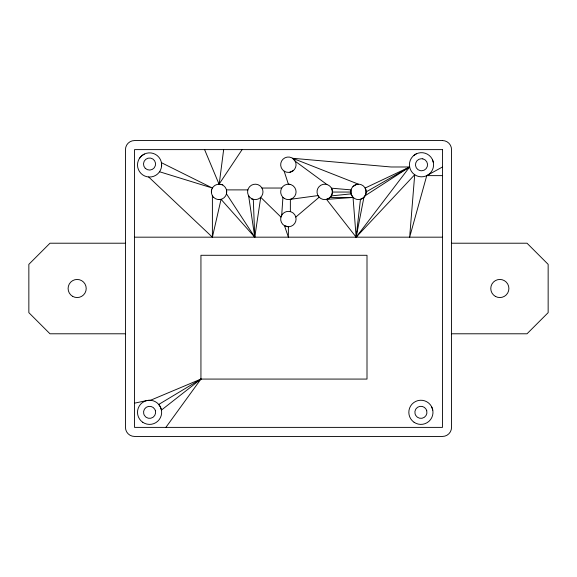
<?xml version="1.0" encoding="UTF-8"?>
<svg xmlns="http://www.w3.org/2000/svg" width="577" height="577" viewBox="0 0 577 577"><rect width="100%" height="100%" fill="white"/><g stroke="black" fill="none" stroke-linecap="round" stroke-linejoin="round"><path stroke-width="0.87" d="M282.932 197.327L281.706 215.207L280.941 217.067L260.732 197.327L254.76 237.176L221.049 199.325L212.394 237.176L148.671 176.988M211.362 191.889L211.622 189.891M363.914 197.327L356.153 237.176L409.648 166.984L365.133 188.037C367.65 192.213 365.191 198.149 360.459 199.325L356.153 237.176L326.553 199.368C331.313 198.293 333.895 192.415 331.472 188.181L351.032 189.891L351.032 193.879L353.023 197.327L356.153 237.176L414.704 174.723A12.074 12.074 0 0 0 433.558 165.657A12.074 12.074 0 0 0 416.284 153.864L413.644 155.588M219.159 184.452L223.652 149.616M442.48 166.984L426.749 175.632L409.648 237.176L414.704 174.723A12.074 12.074 0 0 1 416.284 153.864M222.83 184.683L219.058 184.186L242.095 149.616M165.873 427.384L200.94 379.075L200.94 255.286L367.001 255.286L367.001 379.075L200.94 379.075L150.496 400.279L147.344 400.452L134.52 403.164M139.612 158.134L141.711 155.79L144.351 154.059A12.074 12.074 0 0 1 161.625 165.859A12.074 12.074 0 0 1 142.771 174.918A12.074 12.074 0 0 1 144.351 154.059M295.813 217.067L319.16 197.211L317.97 195.589L290.368 199.325L290.368 211.622M353.023 186.443L356.471 184.452M293.491 170.467L289.935 172.256M365.133 195.733L409.648 166.984L391.069 166.984L292.611 158.278L295.258 161.257L326.878 184.496M366.164 191.889A7.696 7.696 0 0 0 354.617 185.217A7.696 7.696 0 0 0 354.617 198.553A7.696 7.696 0 0 0 366.164 191.889L409.648 166.984M331.306 195.884L351.032 193.879M326.553 199.368L353.023 197.449L330.044 197.449M219.058 199.584L221.712 199.491M426.749 175.632L442.48 175.632M290.368 184.452L288.377 184.186L284.144 171.145A7.696 7.696 0 0 1 284.923 157.831A7.696 7.696 0 0 1 296.059 165.159A7.696 7.696 0 0 1 284.144 171.145M261.958 188.037L281.706 188.037M247.85 189.891L226.494 189.891L226.494 193.879L254.76 237.176L253.296 199.325L251.608 199.101M332.424 192.054A7.696 7.696 0 0 0 321.021 185.138A7.696 7.696 0 0 0 320.725 198.466A7.696 7.696 0 0 0 332.424 192.054L350.766 192.054M134.52 237.176L442.48 237.176M125.461 243.213L49.983 243.213L28.85 264.345L28.85 312.655L49.983 333.787L125.461 333.787M451.539 243.213L527.017 243.213L548.15 264.345L548.15 312.655L527.017 333.787L451.539 333.787M159.555 171.758L212.394 188.037L161.452 162.707L161.625 165.859M292.611 158.278L358.468 184.186M204.59 149.616L219.058 184.186M433.385 162.512L432.397 159.519M432.772 410.081L431.791 407.088M248.622 195.733L254.76 237.176M212.394 195.733L212.394 237.176M200.94 379.075L161.452 410.081L160.471 407.088L158.74 404.448L200.94 379.075M442.48 140.557L134.52 140.557A9.059 9.059 0 0 0 125.461 149.616L125.461 427.384A9.059 9.059 0 0 0 134.52 436.443L442.48 436.443A9.059 9.059 0 0 0 451.539 427.384L451.539 149.616A9.059 9.059 0 0 0 442.48 140.557M442.48 149.616L134.52 149.616L134.52 427.384L442.48 427.384L442.48 149.616M422.804 158.848L421.239 158.718A6.037 6.037 0 0 0 420.222 170.648L421.794 170.778A6.037 6.037 0 0 0 422.804 158.848M288.377 226.761L284.526 225.73A7.696 7.696 0 0 1 284.526 212.394A7.696 7.696 0 0 1 296.073 219.058A7.696 7.696 0 0 1 284.526 225.73L288.377 237.176L288.377 226.761M426.742 410.759L426.136 409.302A6.037 6.037 0 0 0 415.072 413.882L415.678 415.339A6.037 6.037 0 0 0 426.742 410.759M155.415 410.759L154.809 409.302A6.037 6.037 0 0 0 143.752 413.882L144.351 415.339A6.037 6.037 0 0 0 155.415 410.759M414.098 422.292A12.074 12.074 0 0 0 432.952 413.233A12.074 12.074 0 0 0 415.678 401.433A12.074 12.074 0 0 0 414.098 422.292M142.771 422.292A12.074 12.074 0 0 0 161.625 413.233A12.074 12.074 0 0 0 144.351 401.433A12.074 12.074 0 0 0 142.771 422.292M495.311 296.347A9.059 9.059 0 0 0 508.9 288.5A9.059 9.059 0 0 0 495.311 280.653A9.059 9.059 0 0 0 495.311 296.347M72.63 296.347A9.059 9.059 0 0 0 86.211 288.5A9.059 9.059 0 0 0 72.63 280.653A9.059 9.059 0 0 0 72.63 296.347M284.526 198.553A7.696 7.696 0 0 0 296.073 191.889A7.696 7.696 0 0 0 284.526 185.217A7.696 7.696 0 0 0 284.526 198.553M251.442 198.553A7.696 7.696 0 0 0 262.989 191.889A7.696 7.696 0 0 0 251.442 185.217A7.696 7.696 0 0 0 251.442 198.553M213.613 197.327A7.696 7.696 0 0 0 226.494 193.879A7.696 7.696 0 0 0 217.067 184.452A7.696 7.696 0 0 0 213.613 197.327M145.26 168.304A6.037 6.037 0 0 0 155.364 165.599A6.037 6.037 0 0 0 147.972 158.206A6.037 6.037 0 0 0 145.26 168.304"/></g></svg>
